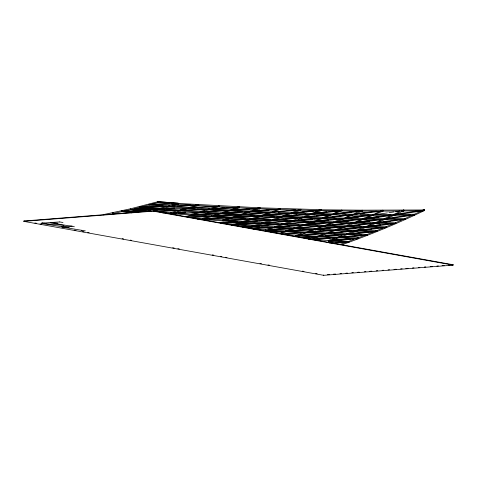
<?xml version="1.0" encoding="UTF-8"?>
<svg xmlns="http://www.w3.org/2000/svg" width="477" height="477" viewBox="0 0 477 477"><rect width="100%" height="100%" fill="white"/><g stroke="black" fill="none" stroke-linecap="round" stroke-linejoin="round"><path stroke-width="0.72" d="M61.521 226.456L61.885 226.998L85.329 230.91M358.257 238.345L358.102 237.951L344.227 237.427M376.729 231.583L376.884 230.665L376.729 231.583C329.052 230.647 281.4 228.501 233.831 225.108L231.661 224.941M422.574 210.154L424.047 209.928L424.089 210.703C342.063 212.116 259.965 209.981 178.13 204.132L177.826 203.917M103.95 214.924L103.813 214.495L103.598 214.817M403.572 210.572L403.488 210.917L403.441 210.214M341.741 210.518L326.667 212.498M386.06 227.034L386.173 227.565L386.298 227.296M403.876 210.542C379.781 222.473 354.059 232.305 328.534 241.338M321.367 210.512L320.717 210.393L320.771 209.791L362.228 210.178L424.321 209.981L424.202 210.56L394.014 215.169M367.29 234.63L367.457 235.161L364.619 235.161M259.202 208.27L259.673 207.817L321.104 209.689L321.498 210.16M280.202 209.099L250.413 211.866M218.889 206.595L218.788 205.963L218.889 206.595L189.363 208.181M42.292 222.956L41.976 223.486L41.672 223.093M23.85 221.364L23.904 220.994L153.308 210.786L453.15 264.747L453.096 265.117L323.692 275.324L23.85 221.364L153.254 211.156L453.096 265.117M153.254 211.156L153.308 210.786M323.692 275.324L323.746 274.955M357.887 238.363L358.102 237.951M372.901 214.823L379.936 211.406M352.324 214.65L357.345 212.199M374.606 223.039L381.576 219.748M331.777 214.334L338.11 211.406M342.921 218.526L350.571 215.055M365.197 226.915L372.149 223.731M395.457 223.039L395.809 222.968M112.9 212.986L112.602 212.903L112.763 213.475M358.161 238.279L357.941 238.464M348.604 241.654L348.955 241.595M41.898 223.23L50.961 222.503M423.701 210.101L424.232 209.785M342.033 210.613L313.693 222.067L281.191 233.384M300.987 209.689C300.51 208.264 299.544 210.542 300.85 210.035M280.494 209.194L261.694 216.176L234.07 225.078M414.453 214.423L414.781 214.459M404.949 218.746L405.247 218.663M424.119 209.928L424.202 210.56M294.971 228.644L354.554 223.051L384.54 219.342L414.704 214.936M382.93 210.703L382.733 210.345L382.733 210.876M375.101 223.367L405.2 219.265M362.317 210.685L362.121 210.327L362.258 210.953M380.64 225.4L395.725 223.439M321.194 210.196L321.003 209.832L321.128 210.464M300.683 209.725L300.492 209.361L300.617 209.993M259.756 208.324L259.577 207.96L259.685 208.598M334.723 243.192L348.86 242.054M239.299 207.137L239.204 207.674M178.267 203.452L178.279 203.888M188.904 207.722L189.244 207.4M200.042 211.919L200.388 211.597M211.186 216.111L211.526 215.789M233.468 224.5L233.808 224.178M168.625 206.195L168.965 205.867M42.495 223.242L42.095 223.51M139.618 206.726L141.216 206.684M148.896 204.949L169.114 206.803L178.547 203.935M130.579 208.938L130.626 209.695L148.651 211.466M139.821 207.316L139.517 207.245M121.569 210.995L121.873 211.072M121.772 211.591L131.813 212.825M112.799 213.505L114.081 213.827M198.861 205.313L171.148 213.511L165.245 212.986M177.808 203.411L259.673 207.817L260.037 208.157M62.32 226.778L41.976 223.486M361.989 210.214C361.202 211.019 362.532 209.516 362.621 210.655M382.602 210.232C381.892 211.078 382.936 209.582 383.204 210.542M384.098 218.764L391.033 215.616M354.113 222.473L361.006 219.539M290.845 212.986L297.69 210.268M300.182 209.415L299.025 209.755M301.983 217.178L308.22 214.698M311.32 213.607L318.189 210.78M313.127 221.376L320.639 218.4M322.464 217.804L328.665 215.246M324.265 225.567L331.157 222.837M333.602 221.996L341.138 218.907M344.746 226.193L349.683 224.136M346.546 233.957L353.391 231.238M355.884 230.385L362.753 227.559M259.261 208.014L258.111 208.318M270.399 212.211L277.888 209.355M292.681 220.601L297.588 218.693M303.819 224.792L310.032 222.407M314.963 228.99L321.116 226.623M326.101 233.181L332.97 230.558M337.245 237.379L342.146 235.471M373.282 215.294L414.555 215.181L414.757 214.811M202.409 219.384L222.67 220.905C277.071 224.798 331.593 227.04 386.137 227.708L386.34 227.35M148.782 204.323L150.291 204.311L148.848 204.377M139.648 206.744L141.174 206.654M130.787 209.093L130.752 209.51M265.29 230.677L326.429 233.909L367.356 235.304L367.564 234.952M121.605 211.013L123.132 210.959M296.777 236.103L358.287 238.685M328.295 241.374L348.979 242.107M178.344 203.25L157.827 201.676L157.47 202.129L157.851 202.606L157.947 201.676L130.609 208.765L103.473 214.596M424.327 210.673C425.114 209.761 423.367 209.6 424.083 210.703C398.396 223.123 370.039 234.911 342.325 244.6M341.311 210.113L341.878 210.124M297.016 236.073L334.174 222.687L362.49 211.001M312.697 238.733L345.312 226.885L383.103 211.019M238.846 207.09L239.627 207.233M197.347 218.961L202.534 219.384L239.514 207.716M222.932 220.881L259.923 208.64M279.778 208.693L280.345 208.705M198.122 204.788L198.903 204.931M186.877 216.445L219.032 206.708L219.193 206.034L218.645 205.849M158.191 202.504L130.752 209.695L112.763 213.666L112.5 213.416M395.844 223.486L395.576 223.683C334.18 223.391 272.796 221.095 211.555 216.719L191.271 215.187M178.225 203.208L157.947 201.676L157.72 202.224L157.851 202.606L178.368 204.102M373.235 214.447L360.141 214.268M384.51 218.567L370.546 218.454M179.889 210.166L184.635 208.741L179.99 210.101M159.64 208.485L164.374 207.131M170.784 212.682L175.512 211.329M421.906 210.762L414.382 214.292M411.711 215.515L404.878 218.621M393.74 214.423L398.569 212.235M401.551 220.094L395.409 222.795M370.48 215.538L363.695 218.43M385.976 226.819L393.388 223.659M382.673 228.185L375.232 231.226M319.53 210.25L320.866 209.719M321.265 210.578L297.821 219.611M367.201 234.416L373.896 231.756M300.754 210.107L272.832 220.368L249.447 227.97M335.581 229.598L342.295 227.028M354.727 230.731L356.063 230.218M357.863 237.987L363.921 235.668M281.716 216.236L288.364 213.797M348.562 241.404L353.29 239.669M250.163 211.12L256.125 209.015M261.307 215.312L267.317 213.189M272.445 219.509L279.069 217.172M283.588 223.701L290.207 221.364M293.248 221.292L265.528 230.647M301.392 225.543L293.409 228.34M305.864 232.09L311.88 229.968M313.836 229.282L315.136 228.823M317.008 236.282L322.965 234.183M328.146 240.48L334.771 238.142M339.952 244.439L345.908 242.34M229.789 210.041L235.721 208.038M240.927 214.233L246.865 212.229M252.065 218.43L258.707 216.188M269.803 220.398L261.79 223.081M274.347 226.819L280.947 224.589M285.49 231.011L291.429 229.008M296.628 235.209L301.327 233.623M314.415 237.158L308.44 239.174M216.522 206.529L208.151 209.206M220.583 213.01L226.951 210.953M231.721 217.202L238.095 215.151M242.865 221.4L248.529 219.569M254.002 225.591L259.667 223.767M265.14 229.783L272.224 227.505M280.965 232.472L282.903 231.846M189.13 207.435L195.081 205.605M200.268 211.627L204.931 210.196M211.412 215.825L216.075 214.388M222.55 220.016L229.145 217.989M233.688 224.214L239.645 222.383M246.949 227.756L250.473 226.676M198.682 205.48L198.14 205.295M219.032 206.708L218.406 206.267M239.412 207.787L238.864 207.596M259.828 208.711L259.226 208.401M280.273 209.486L279.671 209.176M341.812 210.9L341.204 210.59M362.389 211.067L361.787 210.756M383.001 211.084L382.542 211.001M403.244 210.101L403.602 210.107M403.649 210.953L403.041 210.643M168.852 205.903L174.588 204.228M191.128 214.292L197.46 212.45M202.272 218.49L208.598 216.641M169.114 206.803L154.423 210.774M59.565 221.906L62.994 222.509M393.871 214.537L418.895 210.715M374.928 214.668L387.413 212.885M388.88 212.676L394.026 211.937M395.493 211.728L399.899 211.096M401.372 210.888L402.838 210.679M387.27 218.305L410.238 215.008M355.55 213.964L376.311 211.198M355.603 213.964L367.755 212.337M382.155 211.072L322.899 218.383L263.453 223.373M365.972 218.257L390.293 215.014M366.032 218.257L378.899 216.528M378.935 217.184L393.292 215.264M400.746 219.295L377.14 222.437M380.586 210.631L382.733 210.345M363.891 219.176L378.982 217.178L348.949 220.887M375.029 223.367L390.12 221.37M368.995 215.044L346.141 217.87M369.419 220.559L357.279 222.061L378.708 219.414M380.604 224.75L367.707 226.348L389.143 223.695M334.335 213.756L358.466 210.774M359.926 210.595L362.121 210.327M333.799 214.209L336.72 213.845M338.181 213.666L352.08 211.949M353.54 211.77L355.735 211.502M357.195 211.317L359.39 211.049M361.524 211.049C314.898 217.154 268.008 221.358 221.006 223.111M346.195 217.87L358.322 216.361M358.358 217.011L373.402 215.151M343.345 218.854L358.4 217.005L313.556 221.954M354.483 223.051L369.544 221.203M365.692 227.243L380.682 225.394M72.128 225.985L62.052 226.992M313.771 213.314L326.596 211.848M335.868 210.798L313.83 213.308M322.774 217.75L346.123 215.097M324.42 217.947L330.99 217.202M332.445 217.035L335.367 216.701M336.828 216.534L347.041 215.371M349.23 215.127L351.418 214.877M336.768 221.62L348.872 220.237M356.73 219.348L336.828 221.62M362.407 218.704L363.826 218.544M347.226 225.883L370.73 223.212M372.865 222.968L375 222.723M345.175 226.772L360.135 225.072L345.109 226.772M360.087 225.078L374.385 223.451M371.201 228.62L381.141 227.493M358.394 230.087L371.154 228.626M356.319 230.963L386.239 227.565M311.69 214.191L326.715 212.492L296.813 215.598M333.966 222.58L348.997 220.881L319.095 223.987M356.247 230.963L371.273 229.27M294.07 212.629L316.639 210.285M318.821 210.059L321.003 209.832M292.067 213.219L300.081 212.384M301.536 212.235L304.445 211.931M305.906 211.782L313.914 210.953M315.369 210.798L317.551 210.572M319.006 210.423L320.466 210.274M320.401 210.542L276.362 214.823M305.244 216.814L327.055 214.555M303.211 217.411L304.666 217.262M306.848 217.035L314.862 216.206M316.317 216.051L319.226 215.753M320.681 215.598L327.234 214.918M330.15 214.614L332.332 214.388M328.367 219.766L316.281 221.024L336.911 218.883M326.763 225.287L347.149 223.17M327.675 225.573L330.585 225.275M332.046 225.12L334.955 224.822M336.41 224.667L344.424 223.838M345.879 223.683L348.061 223.457M350.243 223.23L352.431 223.003M335.719 229.711L361.924 226.986M363.385 226.837L365.567 226.611M337.358 229.92L341.001 229.544M342.456 229.389L345.366 229.091M346.827 228.936L349.736 228.638M351.191 228.483L359.205 227.654M360.66 227.499L362.842 227.273M364.965 227.32L320.926 231.601M346.862 233.903L348.317 233.754M349.772 233.599L371.613 231.333M375.25 230.957L376.705 230.802M347.775 234.189L355.782 233.36M357.237 233.211L360.147 232.907M361.608 232.752L364.517 232.454M365.972 232.299L372.525 231.619M376.103 231.512L346.976 234.535L303.938 237.886M313.484 221.954L328.432 220.416M50.61 222.532L59.547 221.96M283.344 216.218L281.925 216.349L305.697 214.107M285.467 216.015L296.795 214.942M307.039 224.47L327.24 222.568M318.177 228.668L330.215 227.529M272.892 211.955L295.412 209.838M299.043 209.498L300.492 209.361M299.89 210.059L241.171 214.984L211.573 216.576M296.861 215.592L252.309 219.176L222.783 220.768M295.901 220.273L315.512 218.43M293.904 220.839L297.535 220.499M298.99 220.362L302.621 220.022M304.076 219.885L307.707 219.545M309.162 219.408L312.793 219.068M314.242 218.931L316.424 218.728M319.328 218.454L321.51 218.245M306.973 224.476L319.03 223.337L307.17 224.458M319.137 223.981L274.591 227.565L252.446 228.763M317.569 228.721L340.131 226.593M342.963 226.325L345.092 226.122M315.321 229.568L330.281 228.173M315.386 229.568L344.466 226.837M328.599 232.925L351.114 230.808M354.745 230.469L356.2 230.331M329.506 233.217L338.223 232.4M339.672 232.263L343.309 231.923M344.758 231.786L347.667 231.512M349.116 231.375L352.026 231.106M355.592 231.035L296.873 235.954M337.561 237.325L361.524 235.072M339.189 237.552L347.912 236.729M349.361 236.598L352.992 236.252M354.447 236.115L362.437 235.37M367.457 235.161L313.616 239.734M265.224 215.109L284.495 213.487M308.303 232.013L327.574 230.391M253.204 210.989L272.772 209.343M254.11 211.293L258.456 210.923M259.905 210.804L264.252 210.44M265.707 210.315L269.326 210.011M271.502 209.832L273.679 209.647M276.577 209.403L279.474 209.159M262.153 215.365L276.308 214.173M276.41 214.817L231.894 217.953M274.764 219.438L298.703 217.417M300.158 217.297L302.335 217.113M274.215 219.861L277.841 219.557M280.011 219.372L283.636 219.068M285.085 218.949L289.438 218.585M290.887 218.46L295.233 218.096M296.682 217.977L299.586 217.733M286.623 223.57L308.369 221.745M311.266 221.501L313.443 221.322M312.829 222.014L254.175 226.342M297.767 227.767L318.058 226.062M308.13 232.025L320.866 230.951M320.973 231.595L284.662 234.207M317.873 236.336L341.061 234.392M319.501 236.58L323.847 236.216M325.296 236.091L329.649 235.727M331.098 235.608L340.518 234.815M341.973 234.69L344.871 234.451M332.07 240.277L352.843 238.524M355.812 238.273L358.036 238.083M329.19 240.897L333.542 240.527M334.991 240.408L339.338 240.044M340.787 239.919L345.139 239.555M346.588 239.436L350.213 239.132M352.384 238.947L354.56 238.768M328.397 241.225L358.12 238.733M330.513 240.408L355.007 238.381M356.492 238.261L357.971 238.136M221.006 213.475L220.642 213.487M327.443 274.663L329.661 274.49M333.357 274.197L335.575 274.025M340.012 273.673L341.49 273.554M345.926 273.208L347.405 273.088M351.847 272.737L353.326 272.623M357.762 272.272L359.241 272.158M364.416 271.747L365.895 271.634M369.592 271.341L371.81 271.163M376.246 270.817L377.724 270.697M382.16 270.346L383.639 270.232M388.075 269.881L389.554 269.761M393.996 269.416L396.214 269.237M400.65 268.891L402.129 268.772M405.826 268.479L408.044 268.307M412.48 267.955L413.958 267.835M418.395 267.49L419.873 267.37M424.309 267.019L425.788 266.905M430.224 266.554L432.448 266.381M436.884 266.029L438.363 265.916M442.06 265.623L444.278 265.445M448.714 265.099L450.193 264.979M451.671 264.86L453.15 264.747M289.36 225.824L276.779 226.766L298.966 225.12M289.402 230.85L309.37 229.371M230.671 210.101L253.645 208.401M257.353 208.127L259.577 207.96M232.329 210.351L237.516 209.969M239.001 209.862L243.449 209.534M245.673 209.367L250.121 209.039M251.6 208.926L254.569 208.711M258.945 208.652L200.435 212.378M243.294 214.185L263.304 212.706M255.177 218.323L274.442 216.898M266.315 222.52L287.81 220.929M301.923 224.905L304.135 224.739M300.456 230.027L285.699 231.124L287.184 231.017L271.192 230.105M313.8 229.043L315.279 228.936M300.558 230.671L273.881 232.406M300.51 230.677L314.677 229.622M319.006 233.676L295.299 235.399M330.913 237.814L310.944 239.293L322.738 238.417M329.428 242.942L344.251 241.845M212.611 208.735L232.532 207.459M235.626 217.077L254.813 215.848M257.169 225.514L278.568 224.142M236.956 207.179L239.168 207.036M209.612 209.564L238.53 207.722M235.519 212.176L223.743 212.933L242.197 211.746M220.75 213.756L249.668 211.913M232.609 217.268L246.663 216.367M245.226 221.37L268.152 219.903M244.659 221.781L249.835 221.447M252.053 221.304L257.228 220.976M259.452 220.833L264.628 220.505M266.846 220.362L270.542 220.124M281.513 223.957L283.726 223.814M257.163 225.514L268.939 224.756M280.082 228.948L268.301 229.711L288.233 228.429M293.397 228.101L294.869 228.012M265.313 230.534L294.231 228.692M280.893 233.802L298.62 232.675M300.14 237.486L310.491 236.825M214.572 215.777L236.658 214.584M237.588 224.124L255.261 223.17M192.225 207.388L211.412 206.356M215.175 210.947L203.369 211.585L224.78 210.429M214.507 215.777L226.319 215.139M239.597 214.429L241.07 214.352M222.729 220.118L245.577 218.901M249.262 218.704L252.208 218.544M236.049 224.208L248.595 223.528M261.879 222.819L263.352 222.741M233.855 224.965L262.708 223.415M259.738 227.726L250.186 228.239L267.871 227.285M270.924 231.911L280.482 231.405M81.943 230.331L81.65 230.302M172.68 205.861L190.347 205.086M195.498 204.86L198.444 204.734M169.079 206.654L198.408 205.271M183.085 210.083L202.224 209.248M208.115 208.992L209.588 208.926M208.944 209.594L157.493 211.377M191.313 214.394L192.786 214.328L178.356 213.183M194.252 214.268L214.107 213.41M195.123 214.608L201.753 214.322M205.432 214.161L212.796 213.839M216.48 213.678L220.159 213.517M191.36 215.044L220.821 213.756M204.627 218.508L217.148 217.953M217.19 217.947L226.73 217.536M202.433 219.241L231.959 217.953M218.043 222.598L228.286 222.151M228.334 222.145L237.135 221.763M241.541 221.572L243.008 221.513M239.472 226.337L246.078 226.056M251.945 225.8L254.146 225.704M242.417 226.861L254.241 226.342M151.716 204.228L169.329 203.643M175.202 203.452L178.136 203.357M178.225 203.989L148.735 204.937M162.097 208.461L174.588 208.038M188.624 208.21L160.642 209.147M174.039 212.629L185.726 212.229M199.768 212.402L171.04 213.362M186.585 216.773L206.416 216.111M188.868 217.333L211.645 216.57M142.641 206.619L163.14 206.153M139.725 207.352L168.345 206.672M154.488 210.81L175.739 210.315M134.395 208.896L153.391 208.628M159.962 208.532L157.708 208.562L159.896 208.532M130.686 209.564L159.974 209.17L130.615 209.51M135.057 208.843L153.32 208.616M280.136 209.373L279.951 209.009M348.812 242.155L348.836 241.618M341.675 210.786L341.484 210.423M395.451 214.388L376.311 214.376M396.924 214.376L414.62 214.262M395.677 223.54L395.683 223.009M143.541 211.555L121.605 211.567M124.592 210.953L145.05 210.906M148.699 210.9L150.893 210.894M387.437 218.567L405.116 218.591M373.294 215.294C311.898 215.002 250.514 212.7 189.274 208.33L168.989 206.797M381.683 222.646L395.648 222.765M346.314 218.12L363.933 218.4M342.48 214.03L352.789 214.203M362.598 222.401L375.071 222.592M373.002 226.581L386.287 226.79M317.599 213.547L332.248 213.881M325.809 217.673L327.27 217.709M328.736 217.739L343.386 218.078M340.608 221.954L354.53 222.27M351.018 226.128L365.668 226.468M362.89 230.343L376.806 230.659M294.184 212.879L311.737 213.41M308.983 217.184L322.875 217.607M319.387 221.352L334.019 221.799M331.992 225.591L345.157 225.997M337.281 229.61L320.484 228.984M342.403 229.765L356.295 230.188M349.885 233.849L367.439 234.386M296.008 220.511L297.463 220.565M298.918 220.618L313.538 221.179M278.115 212.289L291.256 212.79M283.416 216.26L268.831 215.61M288.525 216.457L302.4 216.981M307.158 224.709L324.682 225.371M333.817 233.259L346.958 233.76M339.117 237.236L325.266 236.616M255.505 211.317L270.817 212.015M275.593 219.605L277.042 219.67M279.224 219.766L293.093 220.404M286.731 223.796L288.186 223.862M289.64 223.928L304.237 224.595M299.341 228.066L315.375 228.793M311.934 232.323L326.518 232.985M318.702 236.318L304.147 235.56M334.949 240.748L348.8 241.374M236.574 210.357L250.401 211.084M248.445 214.59L261.545 215.282M255.219 218.555L256.674 218.627M258.129 218.704L272.683 219.474M268.539 222.86L283.827 223.671M279.683 227.058L294.965 227.863M292.276 231.327L306.103 232.06M310.921 239.526L312.375 239.603M313.83 239.681L328.385 240.45M215.491 209.135L230.027 210.011M225.18 213.237L241.165 214.203M237.773 217.524L252.303 218.4M250.365 221.805L263.447 222.592M257.151 225.734L259.327 225.865M261.509 225.997L274.585 226.79M284.513 234.434L296.867 235.179M192.267 207.602L194.443 207.745M197.347 207.942L209.677 208.783M207.036 212.038L220.821 212.975M216.003 216.087L231.959 217.172M224.238 220.088L209.027 218.949M228.59 220.38L243.103 221.364M241.183 224.673L254.241 225.561M253.048 228.918L265.385 229.753M172.704 206.142L174.147 206.249M177.039 206.469L189.369 207.406M186.024 210.506L200.507 211.597M180.133 210.995L200.412 212.521C268.509 217.381 336.78 219.688 405.045 219.503L405.253 219.14M196.441 214.644L211.651 215.795M223.791 223.415L233.927 224.178M50.789 222.67L57.944 223.248M61.927 226.861L69.266 227.457M153.904 204.615L169.091 205.873M166.491 208.926L180.228 210.065M159.884 209.314L180.252 211.001M174.016 212.82L176.186 212.998M171.022 213.511L191.396 215.193M190.216 217.434L202.51 218.454M144.823 207.012L159.986 208.389M139.666 207.483L160.004 209.32M158.131 211.4L171.124 212.581M162.359 212.724L163.927 212.855M41.982 222.992L44.916 223.26M42.071 223.367L64.043 225.388M140.804 209.749L136.434 209.325L150.911 210.751M148.746 211.466L130.507 209.594M74.364 226.742L50.806 222.807M367.344 235.304L367.224 234.928M23.904 220.994L25.37 221.262M34.899 222.974L36.365 223.236M40.032 223.898L41.499 224.16M74.49 230.099L75.95 230.361M82.551 231.548L84.018 231.816M87.685 232.472L89.151 232.74M122.142 238.673L123.603 238.941M130.203 240.128L131.67 240.39M172.722 247.778L174.188 248.04M177.855 248.702L179.322 248.964M212.313 254.903L213.779 255.165M220.374 256.352L221.841 256.62M225.508 257.276L226.974 257.544M259.965 263.477L261.432 263.739M268.026 264.932L269.493 265.194M302.484 271.133L303.95 271.395M315.679 273.506L317.145 273.768M424.089 210.703L423.779 210.482M157.947 201.676L158.31 202.021M405.039 219.503L404.913 219.128M386.126 227.708L386 227.332M169.395 206.094L169.454 206.481M113.055 212.521A0.948 0.364 -79.8 0 1 113.091 212.992M112.989 213.529A0.948 0.364 -79.8 0 1 112.793 213.958M274.895 226.569A0.948 0.364 -79.8 0 1 274.937 226.867M274.913 227.219A0.948 0.364 -79.8 0 1 274.639 228.012M315.691 228.572A0.948 0.364 -79.8 0 1 315.714 228.71M315.702 229.222A0.948 0.364 -79.8 0 1 315.279 230.164M323.15 217.273A0.948 0.364 -79.8 0 1 323.227 217.679M323.173 218.222A0.948 0.364 -79.8 0 1 322.857 218.919M364.094 217.935A0.948 0.364 -79.8 0 1 364.249 218.18M364.285 218.651A0.948 0.364 -79.8 0 1 363.993 219.617M291.53 212.456A0.948 0.364 -79.8 0 1 291.608 213.04M291.554 213.404A0.948 0.364 -79.8 0 1 291.238 214.101M373.688 214.155A0.948 0.364 -79.8 0 1 373.724 214.447M373.7 214.805A0.948 0.364 -79.8 0 1 373.354 215.687M259.947 207.489A0.948 0.364 -79.8 0 1 259.989 208.342A0.948 0.364 -79.8 0 1 259.649 209.129M403.798 209.844A0.948 0.364 -79.8 0 1 403.542 211.287M224.381 207.978L212.599 208.735L224.381 207.978"/></g></svg>
